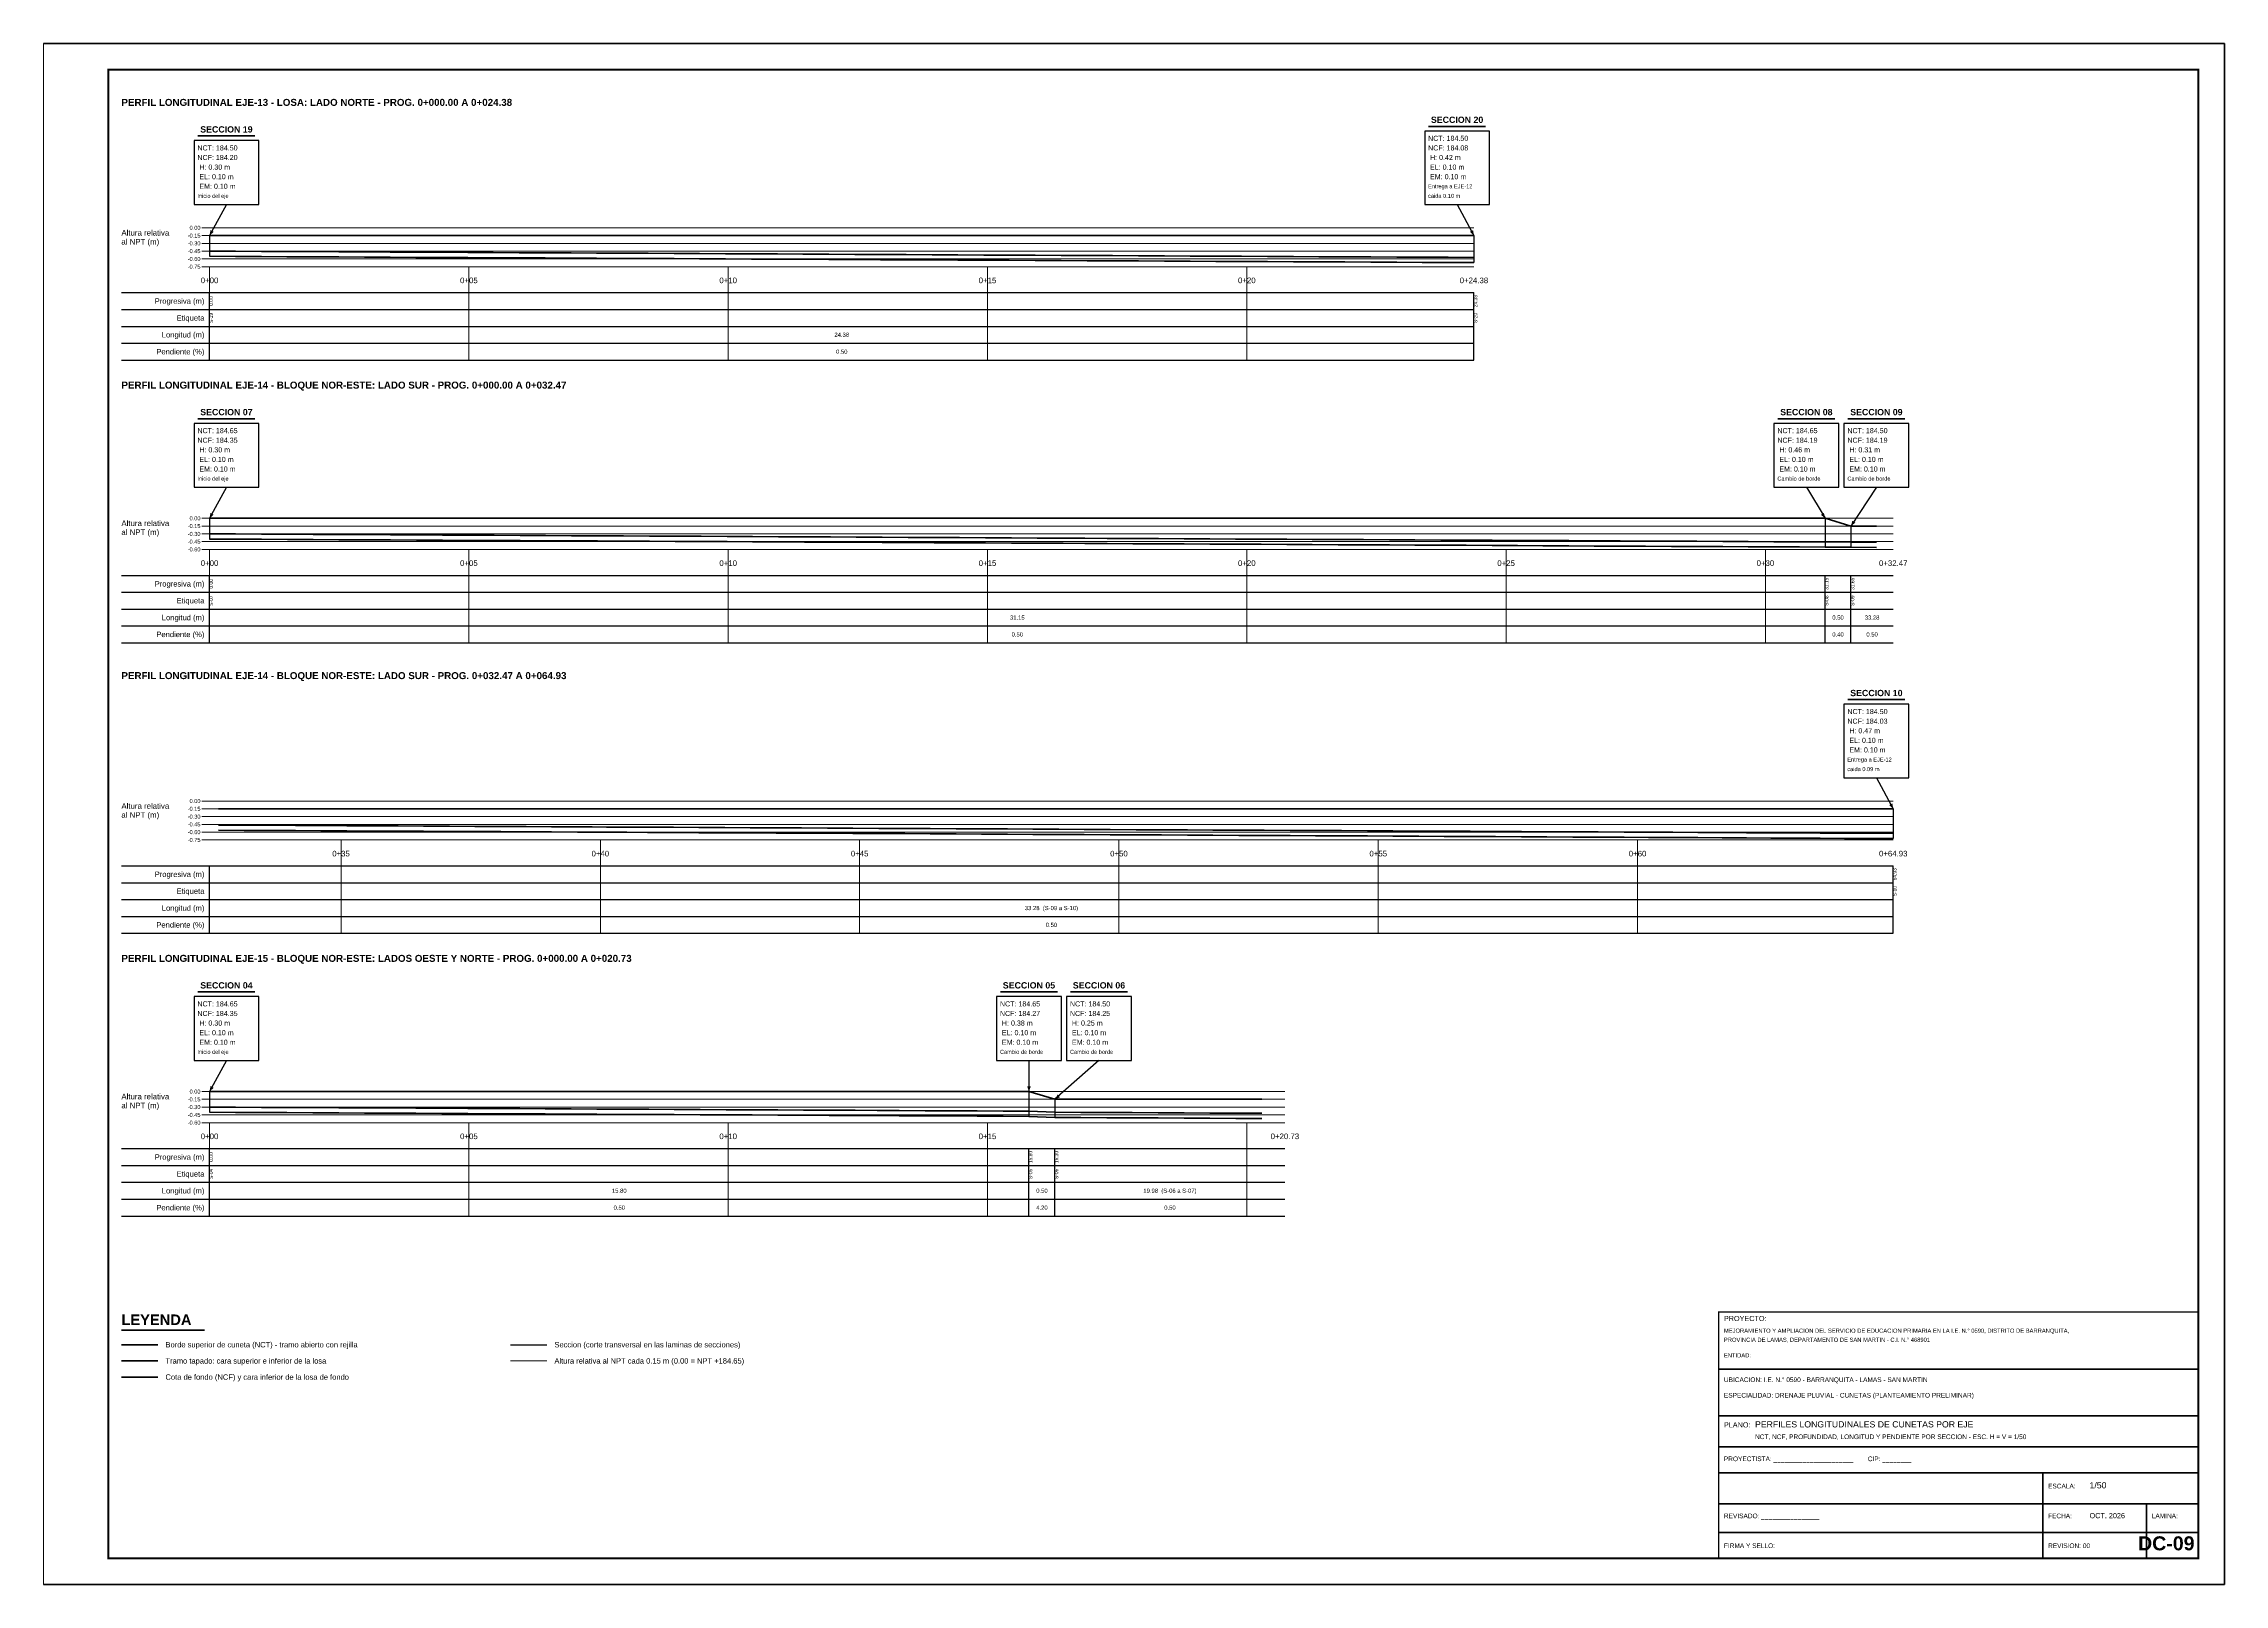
# Paper-space layout 'DC-09' of a CAD drawing. Header units: metres, sheet in millimetres. Extents: x 0 to 841, y 0 to 594.
# The model-space entities are those that its viewports show. They can reach past a viewport. Long polylines and large blocks are cut down to what shows.
import ezdxf
from ezdxf.enums import TextEntityAlignment as Align

# ---------------------------------------------------------------- set-up
doc = ezdxf.new("R2010")
doc.units = ezdxf.units.M
doc.header["$LTSCALE"] = 0.25
for name, color, linetype, lineweight in [('GRILLA', 9, 'CONTINUOUS', 13), ('MARCO', 7, 'CONTINUOUS', 50), ('PERF-FONDO', 6, 'CONTINUOUS', 35), ('PERF-NCT', 5, 'CONTINUOUS', 35), ('PERF-REF', 9, 'CONTINUOUS', 9), ('PERF-SECCION', 1, 'CONTINUOUS', 25), ('PERF-TAPA', 3, 'CONTINUOUS', 35), ('ROTULO', 7, 'CONTINUOUS', 35), ('TITULOS', 160, 'CONTINUOUS', 35)]:
    doc.layers.add(name, color=color, linetype=linetype, lineweight=lineweight)
for name, color, linetype in [('GUITARRA', 8, 'CONTINUOUS'), ('LEYENDA', 7, 'CONTINUOUS'), ('PERF-CAJA', 7, 'CONTINUOUS'), ('ROTULO-TEXTO', 7, 'CONTINUOUS'), ('TEXTOS', 7, 'CONTINUOUS')]:
    doc.layers.add(name, color=color, linetype=linetype)
doc.styles.get("Standard").update_dxf_attribs({"font": 'arial.ttf'})
doc.styles.add('TITULOS', font='arialbd.ttf')

msp = doc.modelspace()

# ---------------------------------------------------------------- linework, layer by layer
at = {"layer": 'GRILLA'}
for p, q in [((355168.205, 9249561.4), (355168.205, 9249559.6)), ((355173.205, 9249561.4), (355173.205, 9249559.6)), ((355178.205, 9249561.4), (355178.205, 9249559.6)), ((355183.205, 9249561.4), (355183.205, 9249559.6)), ((355188.205, 9249561.4), (355188.205, 9249559.6)), ((355168.205, 9249555.95), (355168.205, 9249554.15)), ((355173.205, 9249555.95), (355173.205, 9249554.15)), ((355178.205, 9249555.95), (355178.205, 9249554.15)), ((355183.205, 9249555.95), (355183.205, 9249554.15)), ((355188.205, 9249555.95), (355188.205, 9249554.15)), ((355193.205, 9249555.95), (355193.205, 9249554.15)), ((355198.205, 9249555.95), (355198.205, 9249554.15)), ((355170.74, 9249550.35), (355170.74, 9249548.55)), ((355175.74, 9249550.35), (355175.74, 9249548.55)), ((355180.74, 9249550.35), (355180.74, 9249548.55)), ((355185.74, 9249550.35), (355185.74, 9249548.55)), ((355190.74, 9249550.35), (355190.74, 9249548.55)), ((355195.74, 9249550.35), (355195.74, 9249548.55)), ((355168.205, 9249544.9), (355168.205, 9249543.1)), ((355173.205, 9249544.9), (355173.205, 9249543.1)), ((355178.205, 9249544.9), (355178.205, 9249543.1)), ((355183.205, 9249544.9), (355183.205, 9249543.1)), ((355188.205, 9249544.9), (355188.205, 9249543.1))]:
    msp.add_line(p, q, dxfattribs=at)
at = {"layer": 'GUITARRA'}
for p, q in [((355166.505, 9249560.9), (355192.585, 9249560.9)), ((355168.205, 9249559.6), (355168.205, 9249560.9)), ((355168.205, 9249559.6), (355168.205, 9249560.9)), ((355192.585, 9249559.6), (355192.585, 9249560.9)), ((355166.505, 9249560.575), (355192.585, 9249560.575)), ((355166.505, 9249560.25), (355192.585, 9249560.25)), ((355166.505, 9249559.925), (355192.585, 9249559.925)), ((355166.505, 9249559.6), (355192.585, 9249559.6)), ((355166.505, 9249555.45), (355200.67, 9249555.45)), ((355168.205, 9249554.15), (355168.205, 9249555.45)), ((355168.205, 9249554.15), (355168.205, 9249555.45)), ((355199.355, 9249554.15), (355199.355, 9249555.45)), ((355199.855, 9249554.15), (355199.855, 9249555.45)), ((355166.505, 9249555.125), (355200.67, 9249555.125)), ((355166.505, 9249554.8), (355200.67, 9249554.8)), ((355166.505, 9249554.475), (355200.67, 9249554.475)), ((355166.505, 9249554.15), (355200.67, 9249554.15)), ((355166.505, 9249549.85), (355200.67, 9249549.85)), ((355168.205, 9249548.55), (355168.205, 9249549.85)), ((355200.67, 9249548.55), (355200.67, 9249549.85)), ((355166.505, 9249549.525), (355200.67, 9249549.525)), ((355166.505, 9249549.2), (355200.67, 9249549.2)), ((355166.505, 9249548.875), (355200.67, 9249548.875)), ((355166.505, 9249548.55), (355200.67, 9249548.55)), ((355166.505, 9249544.4), (355188.94, 9249544.4)), ((355168.205, 9249543.1), (355168.205, 9249544.4)), ((355168.205, 9249543.1), (355168.205, 9249544.4)), ((355184.005, 9249543.1), (355184.005, 9249544.4)), ((355184.505, 9249543.1), (355184.505, 9249544.4)), ((355166.505, 9249544.075), (355188.94, 9249544.075)), ((355166.505, 9249543.75), (355188.94, 9249543.75)), ((355166.505, 9249543.425), (355188.94, 9249543.425)), ((355166.505, 9249543.1), (355188.94, 9249543.1))]:
    msp.add_line(p, q, dxfattribs=at)
at = {"layer": 'MARCO'}
msp.add_lwpolyline([(355165.005, 9249536), (355207.055, 9249536), (355207.055, 9249565.7), (355165.005, 9249565.7)], close=True, dxfattribs=at)
at = {"layer": 'MARCO', "const_width": 0.04}
msp.add_lwpolyline([(355166.255, 9249536.5), (355206.555, 9249536.5), (355206.555, 9249565.2), (355166.255, 9249565.2)], close=True, dxfattribs=at)
at = {"layer": 'PERF-CAJA'}
for p, q in [((355168.53, 9249562.6), (355168.205, 9249562)), ((355192.26, 9249562.6), (355192.585, 9249562)), ((355168.53, 9249557.15), (355168.205, 9249556.55)), ((355198.995, 9249557.15), (355199.355, 9249556.55)), ((355200.345, 9249557.15), (355199.855, 9249556.4)), ((355200.345, 9249551.55), (355200.67, 9249550.95)), ((355168.53, 9249546.1), (355168.205, 9249545.5)), ((355184.005, 9249546.1), (355184.005, 9249545.5)), ((355185.355, 9249546.1), (355184.505, 9249545.35))]:
    msp.add_line(p, q, dxfattribs=at)
for points in [[(355191.635, 9249562.6), (355192.885, 9249562.6), (355192.885, 9249564.015), (355191.635, 9249564.015)], [(355167.905, 9249562.6), (355169.155, 9249562.6), (355169.155, 9249563.83), (355167.905, 9249563.83)], [(355167.905, 9249557.15), (355169.155, 9249557.15), (355169.155, 9249558.38), (355167.905, 9249558.38)], [(355198.37, 9249557.15), (355199.62, 9249557.15), (355199.62, 9249558.38), (355198.37, 9249558.38)], [(355199.72, 9249557.15), (355200.97, 9249557.15), (355200.97, 9249558.38), (355199.72, 9249558.38)], [(355199.72, 9249551.55), (355200.97, 9249551.55), (355200.97, 9249552.965), (355199.72, 9249552.965)], [(355167.905, 9249546.1), (355169.155, 9249546.1), (355169.155, 9249547.33), (355167.905, 9249547.33)], [(355183.38, 9249546.1), (355184.63, 9249546.1), (355184.63, 9249547.33), (355183.38, 9249547.33)], [(355184.73, 9249546.1), (355185.98, 9249546.1), (355185.98, 9249547.33), (355184.73, 9249547.33)]]:
    msp.add_lwpolyline(points, close=True, dxfattribs=at)
for points in [[(355168.205, 9249562), (355168.283, 9249562.071), (355168.222, 9249562.105)], [(355192.585, 9249562), (355192.568, 9249562.105), (355192.507, 9249562.071)], [(355168.205, 9249556.55), (355168.283, 9249556.621), (355168.222, 9249556.655)], [(355199.355, 9249556.55), (355199.334, 9249556.654), (355199.274, 9249556.618)], [(355199.855, 9249556.4), (355199.939, 9249556.465), (355199.88, 9249556.503)], [(355200.67, 9249550.95), (355200.653, 9249551.055), (355200.592, 9249551.021)], [(355168.205, 9249545.5), (355168.283, 9249545.571), (355168.222, 9249545.605)], [(355184.005, 9249545.5), (355184.04, 9249545.6), (355183.97, 9249545.6)], [(355184.505, 9249545.35), (355184.603, 9249545.39), (355184.557, 9249545.442)]]:
    msp.add_solid(points, dxfattribs=at)
at = {"layer": 'PERF-FONDO'}
msp.add_line((355166.505, 9249539.996), (355167.205, 9249539.996), dxfattribs=at)
for points in [[(355168.205, 9249561.7), (355168.705, 9249561.698), (355169.205, 9249561.695), (355169.695, 9249561.693), (355170.195, 9249561.69), (355170.695, 9249561.688), (355171.195, 9249561.685), (355171.685, 9249561.683), (355172.185, 9249561.68), (355172.685, 9249561.678), (355173.185, 9249561.675), (355173.675, 9249561.673), (355174.175, 9249561.67), (355174.675, 9249561.668), (355175.175, 9249561.665), (355175.665, 9249561.663), (355176.165, 9249561.66), (355176.665, 9249561.658), (355177.165, 9249561.655), (355177.655, 9249561.653), (355178.155, 9249561.65), (355178.655, 9249561.648), (355179.155, 9249561.645), (355179.645, 9249561.643), (355180.145, 9249561.64), (355180.645, 9249561.638), (355181.145, 9249561.635), (355181.635, 9249561.633), (355182.135, 9249561.63), (355182.635, 9249561.628), (355183.135, 9249561.625), (355183.625, 9249561.623), (355184.125, 9249561.62), (355184.625, 9249561.618), (355185.125, 9249561.615), (355185.615, 9249561.613), (355186.115, 9249561.61), (355186.615, 9249561.608), (355187.115, 9249561.605), (355187.605, 9249561.603), (355188.105, 9249561.6), (355188.605, 9249561.598), (355189.105, 9249561.596), (355189.595, 9249561.593), (355190.095, 9249561.591), (355190.595, 9249561.588), (355191.095, 9249561.586), (355191.585, 9249561.583), (355192.085, 9249561.581), (355192.585, 9249561.578)], [(355168.205, 9249561.6), (355168.705, 9249561.598), (355169.205, 9249561.595), (355169.695, 9249561.593), (355170.195, 9249561.59), (355170.695, 9249561.588), (355171.195, 9249561.585), (355171.685, 9249561.583), (355172.185, 9249561.58), (355172.685, 9249561.578), (355173.185, 9249561.575), (355173.675, 9249561.573), (355174.175, 9249561.57), (355174.675, 9249561.568), (355175.175, 9249561.565), (355175.665, 9249561.563), (355176.165, 9249561.56), (355176.665, 9249561.558), (355177.165, 9249561.555), (355177.655, 9249561.553), (355178.155, 9249561.55), (355178.655, 9249561.548), (355179.155, 9249561.545), (355179.645, 9249561.543), (355180.145, 9249561.54), (355180.645, 9249561.538), (355181.145, 9249561.535), (355181.635, 9249561.533), (355182.135, 9249561.53), (355182.635, 9249561.528), (355183.135, 9249561.525), (355183.625, 9249561.523), (355184.125, 9249561.52), (355184.625, 9249561.518), (355185.125, 9249561.515), (355185.615, 9249561.513), (355186.115, 9249561.51), (355186.615, 9249561.508), (355187.115, 9249561.505), (355187.605, 9249561.503), (355188.105, 9249561.5), (355188.605, 9249561.498), (355189.105, 9249561.496), (355189.595, 9249561.493), (355190.095, 9249561.491), (355190.595, 9249561.488), (355191.095, 9249561.486), (355191.585, 9249561.483), (355192.085, 9249561.481), (355192.585, 9249561.478)], [(355168.205, 9249556.25), (355168.705, 9249556.248), (355169.205, 9249556.245), (355169.705, 9249556.243), (355170.205, 9249556.24), (355170.695, 9249556.238), (355171.195, 9249556.235), (355171.695, 9249556.233), (355172.195, 9249556.23), (355172.695, 9249556.228), (355173.195, 9249556.225), (355173.695, 9249556.223), (355174.195, 9249556.22), (355174.685, 9249556.218), (355175.185, 9249556.215), (355175.685, 9249556.213), (355176.185, 9249556.21), (355176.685, 9249556.208), (355177.185, 9249556.205), (355177.685, 9249556.203), (355178.185, 9249556.2), (355178.675, 9249556.198), (355179.175, 9249556.195), (355179.675, 9249556.193), (355180.175, 9249556.19), (355180.675, 9249556.188), (355181.175, 9249556.185), (355181.675, 9249556.183), (355182.175, 9249556.18), (355182.665, 9249556.178), (355183.165, 9249556.175), (355183.665, 9249556.173), (355184.165, 9249556.17), (355184.665, 9249556.168), (355185.085, 9249556.166), (355185.515, 9249556.163), (355186.005, 9249556.161), (355186.505, 9249556.159), (355186.995, 9249556.156), (355187.495, 9249556.154), (355187.985, 9249556.151), (355188.485, 9249556.149), (355188.975, 9249556.146), (355189.465, 9249556.144), (355189.965, 9249556.141), (355190.455, 9249556.139), (355190.955, 9249556.136), (355191.445, 9249556.134), (355191.945, 9249556.131), (355192.435, 9249556.129), (355192.935, 9249556.126), (355193.425, 9249556.124), (355193.915, 9249556.121), (355194.415, 9249556.119), (355194.905, 9249556.116), (355195.405, 9249556.114), (355195.895, 9249556.112), (355196.395, 9249556.109), (355196.885, 9249556.107), (355197.385, 9249556.104), (355197.875, 9249556.102), (355198.365, 9249556.099), (355198.865, 9249556.097), (355199.355, 9249556.094), (355199.855, 9249556.092), (355200.345, 9249556.089)], [(355168.205, 9249556.15), (355168.705, 9249556.148), (355169.205, 9249556.145), (355169.705, 9249556.143), (355170.205, 9249556.14), (355170.695, 9249556.138), (355171.195, 9249556.135), (355171.695, 9249556.133), (355172.195, 9249556.13), (355172.695, 9249556.128), (355173.195, 9249556.125), (355173.695, 9249556.123), (355174.195, 9249556.12), (355174.685, 9249556.118), (355175.185, 9249556.115), (355175.685, 9249556.113), (355176.185, 9249556.11), (355176.685, 9249556.108), (355177.185, 9249556.105), (355177.685, 9249556.103), (355178.185, 9249556.1), (355178.675, 9249556.098), (355179.175, 9249556.095), (355179.675, 9249556.093), (355180.175, 9249556.09), (355180.675, 9249556.088), (355181.175, 9249556.085), (355181.675, 9249556.083), (355182.175, 9249556.08), (355182.665, 9249556.078), (355183.165, 9249556.075), (355183.665, 9249556.073), (355184.165, 9249556.07), (355184.665, 9249556.068), (355185.085, 9249556.066), (355185.515, 9249556.063), (355186.005, 9249556.061), (355186.505, 9249556.059), (355186.995, 9249556.056), (355187.495, 9249556.054), (355187.985, 9249556.051), (355188.485, 9249556.049), (355188.975, 9249556.046), (355189.465, 9249556.044), (355189.965, 9249556.041), (355190.455, 9249556.039), (355190.955, 9249556.036), (355191.445, 9249556.034), (355191.945, 9249556.031), (355192.435, 9249556.029), (355192.935, 9249556.026), (355193.425, 9249556.024), (355193.915, 9249556.021), (355194.415, 9249556.019), (355194.905, 9249556.016), (355195.405, 9249556.014), (355195.895, 9249556.012), (355196.395, 9249556.009), (355196.885, 9249556.007), (355197.385, 9249556.004), (355197.875, 9249556.002), (355198.365, 9249555.999), (355198.865, 9249555.997), (355199.355, 9249555.994), (355199.855, 9249555.992), (355200.345, 9249555.989)], [(355168.38, 9249550.637), (355168.87, 9249550.634), (355169.37, 9249550.632), (355169.86, 9249550.629), (355170.35, 9249550.627), (355170.85, 9249550.624), (355171.34, 9249550.622), (355171.84, 9249550.62), (355172.33, 9249550.617), (355172.83, 9249550.615), (355173.32, 9249550.612), (355173.82, 9249550.61), (355174.31, 9249550.607), (355174.8, 9249550.605), (355175.3, 9249550.602), (355175.58, 9249550.601), (355175.86, 9249550.599), (355176.25, 9249550.597), (355176.65, 9249550.595), (355177.15, 9249550.593), (355177.64, 9249550.59), (355178.14, 9249550.588), (355178.63, 9249550.586), (355179.13, 9249550.583), (355179.62, 9249550.581), (355180.12, 9249550.578), (355180.61, 9249550.576), (355181.11, 9249550.573), (355181.61, 9249550.571), (355182.1, 9249550.568), (355182.6, 9249550.566), (355183.09, 9249550.563), (355183.59, 9249550.561), (355184.08, 9249550.558), (355184.58, 9249550.556), (355185.07, 9249550.553), (355185.57, 9249550.551), (355186.07, 9249550.548), (355186.56, 9249550.546), (355187.06, 9249550.543), (355187.55, 9249550.541), (355188.05, 9249550.538), (355188.54, 9249550.536), (355189.04, 9249550.534), (355189.53, 9249550.531), (355190.03, 9249550.529), (355190.53, 9249550.526), (355191.02, 9249550.524), (355191.52, 9249550.521), (355192.01, 9249550.519), (355192.51, 9249550.516), (355193, 9249550.514), (355193.5, 9249550.511), (355193.99, 9249550.509), (355194.49, 9249550.506), (355194.98, 9249550.504), (355195.48, 9249550.501), (355195.95, 9249550.499), (355196.42, 9249550.497), (355196.9, 9249550.494), (355197.37, 9249550.492), (355197.84, 9249550.49), (355198.31, 9249550.487), (355198.78, 9249550.485), (355199.26, 9249550.482), (355199.73, 9249550.48), (355200.2, 9249550.478), (355200.67, 9249550.475)], [(355168.38, 9249550.537), (355168.87, 9249550.534), (355169.37, 9249550.532), (355169.86, 9249550.529), (355170.35, 9249550.527), (355170.85, 9249550.524), (355171.34, 9249550.522), (355171.84, 9249550.52), (355172.33, 9249550.517), (355172.83, 9249550.515), (355173.32, 9249550.512), (355173.82, 9249550.51), (355174.31, 9249550.507), (355174.8, 9249550.505), (355175.3, 9249550.502), (355175.58, 9249550.501), (355175.86, 9249550.499), (355176.25, 9249550.497), (355176.65, 9249550.495), (355177.15, 9249550.493), (355177.64, 9249550.49), (355178.14, 9249550.488), (355178.63, 9249550.486), (355179.13, 9249550.483), (355179.62, 9249550.481), (355180.12, 9249550.478), (355180.61, 9249550.476), (355181.11, 9249550.473), (355181.61, 9249550.471), (355182.1, 9249550.468), (355182.6, 9249550.466), (355183.09, 9249550.463), (355183.59, 9249550.461), (355184.08, 9249550.458), (355184.58, 9249550.456), (355185.07, 9249550.453), (355185.57, 9249550.451), (355186.07, 9249550.448), (355186.56, 9249550.446), (355187.06, 9249550.443), (355187.55, 9249550.441), (355188.05, 9249550.438), (355188.54, 9249550.436), (355189.04, 9249550.434), (355189.53, 9249550.431), (355190.03, 9249550.429), (355190.53, 9249550.426), (355191.02, 9249550.424), (355191.52, 9249550.421), (355192.01, 9249550.419), (355192.51, 9249550.416), (355193, 9249550.414), (355193.5, 9249550.411), (355193.99, 9249550.409), (355194.49, 9249550.406), (355194.98, 9249550.404), (355195.48, 9249550.401), (355195.95, 9249550.399), (355196.42, 9249550.397), (355196.9, 9249550.394), (355197.37, 9249550.392), (355197.84, 9249550.39), (355198.31, 9249550.387), (355198.78, 9249550.385), (355199.26, 9249550.382), (355199.73, 9249550.38), (355200.2, 9249550.378), (355200.67, 9249550.375)], [(355168.205, 9249545.2), (355168.705, 9249545.198), (355169.205, 9249545.195), (355169.695, 9249545.193), (355170.195, 9249545.19), (355170.695, 9249545.188), (355171.195, 9249545.185), (355171.695, 9249545.183), (355172.185, 9249545.18), (355172.685, 9249545.178), (355173.185, 9249545.175), (355173.685, 9249545.173), (355174.185, 9249545.17), (355174.675, 9249545.168), (355175.175, 9249545.165), (355175.675, 9249545.163), (355176.175, 9249545.16), (355176.675, 9249545.158), (355177.165, 9249545.155), (355177.665, 9249545.153), (355178.165, 9249545.15), (355178.665, 9249545.148), (355179.165, 9249545.145), (355179.655, 9249545.143), (355180.155, 9249545.14), (355180.655, 9249545.138), (355181.075, 9249545.136), (355181.505, 9249545.134), (355182.005, 9249545.131), (355182.505, 9249545.129), (355183.005, 9249545.126), (355183.505, 9249545.124), (355184.005, 9249545.121), (355184.505, 9249545.1), (355185.005, 9249545.098), (355185.505, 9249545.095), (355185.995, 9249545.093), (355186.495, 9249545.09), (355186.995, 9249545.088), (355187.495, 9249545.085), (355187.995, 9249545.083), (355188.495, 9249545.08)], [(355168.205, 9249545.1), (355168.705, 9249545.098), (355169.205, 9249545.095), (355169.695, 9249545.093), (355170.195, 9249545.09), (355170.695, 9249545.088), (355171.195, 9249545.085), (355171.695, 9249545.083), (355172.185, 9249545.08), (355172.685, 9249545.078), (355173.185, 9249545.075), (355173.685, 9249545.073), (355174.185, 9249545.07), (355174.675, 9249545.068), (355175.175, 9249545.065), (355175.675, 9249545.063), (355176.175, 9249545.06), (355176.675, 9249545.058), (355177.165, 9249545.055), (355177.665, 9249545.053), (355178.165, 9249545.05), (355178.665, 9249545.048), (355179.165, 9249545.045), (355179.655, 9249545.043), (355180.155, 9249545.04), (355180.655, 9249545.038), (355181.075, 9249545.036), (355181.505, 9249545.034), (355182.005, 9249545.031), (355182.505, 9249545.029), (355183.005, 9249545.026), (355183.505, 9249545.024), (355184.005, 9249545.021), (355184.505, 9249545), (355185.005, 9249544.998), (355185.505, 9249544.995), (355185.995, 9249544.993), (355186.495, 9249544.99), (355186.995, 9249544.988), (355187.495, 9249544.985), (355187.995, 9249544.983), (355188.495, 9249544.98)]]:
    msp.add_lwpolyline(points, dxfattribs=at)
at = {"layer": 'PERF-NCT'}
msp.add_line((355166.505, 9249540.62), (355167.205, 9249540.62), dxfattribs=at)
for points in [[(355168.205, 9249562), (355168.705, 9249562), (355169.205, 9249562), (355169.695, 9249562), (355170.195, 9249562), (355170.695, 9249562), (355171.195, 9249562), (355171.685, 9249562), (355172.185, 9249562), (355172.685, 9249562), (355173.185, 9249562), (355173.675, 9249562), (355174.175, 9249562), (355174.675, 9249562), (355175.175, 9249562), (355175.665, 9249562), (355176.165, 9249562), (355176.665, 9249562), (355177.165, 9249562), (355177.655, 9249562), (355178.155, 9249562), (355178.655, 9249562), (355179.155, 9249562), (355179.645, 9249562), (355180.145, 9249562), (355180.645, 9249562), (355181.145, 9249562), (355181.635, 9249562), (355182.135, 9249562), (355182.635, 9249562), (355183.135, 9249562), (355183.625, 9249562), (355184.125, 9249562), (355184.625, 9249562), (355185.125, 9249562), (355185.615, 9249562), (355186.115, 9249562), (355186.615, 9249562), (355187.115, 9249562), (355187.605, 9249562), (355188.105, 9249562), (355188.605, 9249562), (355189.105, 9249562), (355189.595, 9249562), (355190.095, 9249562), (355190.595, 9249562), (355191.095, 9249562), (355191.585, 9249562), (355192.085, 9249562), (355192.585, 9249562)], [(355168.205, 9249556.55), (355168.705, 9249556.55), (355169.205, 9249556.55), (355169.705, 9249556.55), (355170.205, 9249556.55), (355170.695, 9249556.55), (355171.195, 9249556.55), (355171.695, 9249556.55), (355172.195, 9249556.55), (355172.695, 9249556.55), (355173.195, 9249556.55), (355173.695, 9249556.55), (355174.195, 9249556.55), (355174.685, 9249556.55), (355175.185, 9249556.55), (355175.685, 9249556.55), (355176.185, 9249556.55), (355176.685, 9249556.55), (355177.185, 9249556.55), (355177.685, 9249556.55), (355178.185, 9249556.55), (355178.675, 9249556.55), (355179.175, 9249556.55), (355179.675, 9249556.55), (355180.175, 9249556.55), (355180.675, 9249556.55), (355181.175, 9249556.55), (355181.675, 9249556.55), (355182.175, 9249556.55), (355182.665, 9249556.55), (355183.165, 9249556.55), (355183.665, 9249556.55), (355184.165, 9249556.55), (355184.665, 9249556.55), (355185.085, 9249556.55), (355185.515, 9249556.55), (355186.005, 9249556.55), (355186.505, 9249556.55), (355186.995, 9249556.55), (355187.495, 9249556.55), (355187.985, 9249556.55), (355188.485, 9249556.55), (355188.975, 9249556.55), (355189.465, 9249556.55), (355189.965, 9249556.55), (355190.455, 9249556.55), (355190.955, 9249556.55), (355191.445, 9249556.55), (355191.945, 9249556.55), (355192.435, 9249556.55), (355192.935, 9249556.55), (355193.425, 9249556.55), (355193.915, 9249556.55), (355194.415, 9249556.55), (355194.905, 9249556.55), (355195.405, 9249556.55), (355195.895, 9249556.55), (355196.395, 9249556.55), (355196.885, 9249556.55), (355197.385, 9249556.55), (355197.875, 9249556.55), (355198.365, 9249556.55), (355198.865, 9249556.55), (355199.355, 9249556.55), (355199.855, 9249556.4), (355200.345, 9249556.4)], [(355168.38, 9249550.95), (355168.87, 9249550.95), (355169.37, 9249550.95), (355169.86, 9249550.95), (355170.35, 9249550.95), (355170.85, 9249550.95), (355171.34, 9249550.95), (355171.84, 9249550.95), (355172.33, 9249550.95), (355172.83, 9249550.95), (355173.32, 9249550.95), (355173.82, 9249550.95), (355174.31, 9249550.95), (355174.8, 9249550.95), (355175.3, 9249550.95), (355175.58, 9249550.95), (355175.86, 9249550.95), (355176.25, 9249550.95), (355176.65, 9249550.95), (355177.15, 9249550.95), (355177.64, 9249550.95), (355178.14, 9249550.95), (355178.63, 9249550.95), (355179.13, 9249550.95), (355179.62, 9249550.95), (355180.12, 9249550.95), (355180.61, 9249550.95), (355181.11, 9249550.95), (355181.61, 9249550.95), (355182.1, 9249550.95), (355182.6, 9249550.95), (355183.09, 9249550.95), (355183.59, 9249550.95), (355184.08, 9249550.95), (355184.58, 9249550.95), (355185.07, 9249550.95), (355185.57, 9249550.95), (355186.07, 9249550.95), (355186.56, 9249550.95), (355187.06, 9249550.95), (355187.55, 9249550.95), (355188.05, 9249550.95), (355188.54, 9249550.95), (355189.04, 9249550.95), (355189.53, 9249550.95), (355190.03, 9249550.95), (355190.53, 9249550.95), (355191.02, 9249550.95), (355191.52, 9249550.95), (355192.01, 9249550.95), (355192.51, 9249550.95), (355193, 9249550.95), (355193.5, 9249550.95), (355193.99, 9249550.95), (355194.49, 9249550.95), (355194.98, 9249550.95), (355195.48, 9249550.95), (355195.95, 9249550.95), (355196.42, 9249550.95), (355196.9, 9249550.95), (355197.37, 9249550.95), (355197.84, 9249550.95), (355198.31, 9249550.95), (355198.78, 9249550.95), (355199.26, 9249550.95), (355199.73, 9249550.95), (355200.2, 9249550.95), (355200.67, 9249550.95)], [(355168.205, 9249545.5), (355168.705, 9249545.5), (355169.205, 9249545.5), (355169.695, 9249545.5), (355170.195, 9249545.5), (355170.695, 9249545.5), (355171.195, 9249545.5), (355171.695, 9249545.5), (355172.185, 9249545.5), (355172.685, 9249545.5), (355173.185, 9249545.5), (355173.685, 9249545.5), (355174.185, 9249545.5), (355174.675, 9249545.5), (355175.175, 9249545.5), (355175.675, 9249545.5), (355176.175, 9249545.5), (355176.675, 9249545.5), (355177.165, 9249545.5), (355177.665, 9249545.5), (355178.165, 9249545.5), (355178.665, 9249545.5), (355179.165, 9249545.5), (355179.655, 9249545.5), (355180.155, 9249545.5), (355180.655, 9249545.5), (355181.075, 9249545.5), (355181.505, 9249545.5), (355182.005, 9249545.5), (355182.505, 9249545.5), (355183.005, 9249545.5), (355183.505, 9249545.5), (355184.005, 9249545.5), (355184.505, 9249545.35), (355185.005, 9249545.35), (355185.505, 9249545.35), (355185.995, 9249545.35), (355186.495, 9249545.35), (355186.995, 9249545.35), (355187.495, 9249545.35), (355187.995, 9249545.35), (355188.495, 9249545.35)]]:
    msp.add_lwpolyline(points, dxfattribs=at)
at = {"layer": 'PERF-REF'}
for p, q in [((355168.055, 9249562.15), (355192.585, 9249562.15)), ((355168.055, 9249562), (355192.585, 9249562)), ((355168.055, 9249561.85), (355192.585, 9249561.85)), ((355168.055, 9249561.7), (355192.585, 9249561.7)), ((355168.055, 9249561.55), (355192.585, 9249561.55)), ((355168.055, 9249561.4), (355192.585, 9249561.4)), ((355168.055, 9249556.55), (355200.67, 9249556.55)), ((355168.055, 9249556.4), (355200.67, 9249556.4)), ((355168.055, 9249556.25), (355200.67, 9249556.25)), ((355168.055, 9249556.1), (355200.67, 9249556.1)), ((355168.055, 9249555.95), (355200.67, 9249555.95)), ((355168.055, 9249551.1), (355200.67, 9249551.1)), ((355168.055, 9249550.95), (355200.67, 9249550.95)), ((355168.055, 9249550.8), (355200.67, 9249550.8)), ((355168.055, 9249550.65), (355200.67, 9249550.65)), ((355168.055, 9249550.5), (355200.67, 9249550.5)), ((355168.055, 9249550.35), (355200.67, 9249550.35)), ((355168.055, 9249545.5), (355188.94, 9249545.5)), ((355168.055, 9249545.35), (355188.94, 9249545.35)), ((355168.055, 9249545.2), (355188.94, 9249545.2)), ((355168.055, 9249545.05), (355188.94, 9249545.05)), ((355168.055, 9249544.9), (355188.94, 9249544.9)), ((355174.005, 9249540.308), (355174.705, 9249540.308))]:
    msp.add_line(p, q, dxfattribs=at)
at = {"layer": 'PERF-SECCION'}
for p, q in [((355168.205, 9249562), (355168.205, 9249561.6)), ((355192.585, 9249562), (355192.585, 9249561.478)), ((355168.205, 9249556.55), (355168.205, 9249556.15)), ((355199.355, 9249556.55), (355199.355, 9249555.994)), ((355199.855, 9249556.4), (355199.855, 9249555.992)), ((355200.67, 9249550.95), (355200.67, 9249550.375)), ((355168.205, 9249545.5), (355168.205, 9249545.1)), ((355184.005, 9249545.5), (355184.005, 9249545.021)), ((355184.505, 9249545.35), (355184.505, 9249545)), ((355174.005, 9249540.62), (355174.705, 9249540.62))]:
    msp.add_line(p, q, dxfattribs=at)
at = {"layer": 'PERF-TAPA'}
msp.add_line((355166.505, 9249540.308), (355167.205, 9249540.308), dxfattribs=at)
at = {"layer": 'ROTULO'}
for p, q in [((355197.305, 9249540.15), (355206.555, 9249540.15)), ((355197.305, 9249539.25), (355206.555, 9249539.25)), ((355197.305, 9249538.65), (355206.555, 9249538.65)), ((355197.305, 9249538.15), (355206.555, 9249538.15)), ((355203.555, 9249538.15), (355203.555, 9249536.5)), ((355197.305, 9249537.55), (355206.555, 9249537.55)), ((355205.555, 9249537.55), (355205.555, 9249536.5)), ((355197.305, 9249537), (355206.555, 9249537))]:
    msp.add_line(p, q, dxfattribs=at)
at = {"layer": 'ROTULO', "const_width": 0.025}
msp.add_lwpolyline([(355197.305, 9249536.5), (355206.555, 9249536.5), (355206.555, 9249541.25), (355197.305, 9249541.25)], close=True, dxfattribs=at)
at = {"layer": 'TITULOS'}
for p, q in [((355191.71, 9249564.105), (355192.81, 9249564.105)), ((355167.98, 9249563.92), (355169.08, 9249563.92)), ((355167.98, 9249558.47), (355169.08, 9249558.47)), ((355198.445, 9249558.47), (355199.545, 9249558.47)), ((355199.795, 9249558.47), (355200.895, 9249558.47)), ((355199.795, 9249553.055), (355200.895, 9249553.055)), ((355167.98, 9249547.42), (355169.08, 9249547.42)), ((355183.455, 9249547.42), (355184.555, 9249547.42)), ((355184.805, 9249547.42), (355185.905, 9249547.42)), ((355166.505, 9249540.9), (355168.105, 9249540.9))]:
    msp.add_line(p, q, dxfattribs=at)

# ---------------------------------------------------------------- texts
at = {"layer": 'LEYENDA'}
for s, p in [('Borde superior de cuneta (NCT) - tramo abierto con rejilla', (355167.355, 9249540.62)), ('Seccion (corte transversal en las laminas de secciones)', (355174.855, 9249540.62)), ('Tramo tapado: cara superior e inferior de la losa', (355167.355, 9249540.308)), ('Cota de fondo (NCF) y cara inferior de la losa de fondo', (355167.355, 9249539.996)), ('Altura relativa al NPT cada 0.15 m (0.00 = NPT +184.65)', (355174.855, 9249540.308))]:
    msp.add_text(s, height=0.104, dxfattribs=at).set_placement(p, align=Align.MIDDLE_LEFT)
at = {"layer": 'ROTULO-TEXTO'}
for s, height, p in [('MEJORAMIENTO Y AMPLIACION DEL SERVICIO DE EDUCACION PRIMARIA EN LA I.E. N.° 0590, DISTRITO DE BARRANQUITA,', 0.08, (355197.405, 9249540.85)), ('PROYECTO:', 0.1, (355197.405, 9249541.075)), ('PROVINCIA DE LAMAS, DEPARTAMENTO DE SAN MARTIN - C.I. N.° 468901', 0.08, (355197.405, 9249540.675)), ('ENTIDAD:', 0.08, (355197.405, 9249540.375)), ('UBICACION: I.E. N.° 0590 - BARRANQUITA - LAMAS - SAN MARTIN', 0.09, (355197.405, 9249539.9)), ('ESPECIALIDAD: DRENAJE PLUVIAL - CUNETAS (PLANTEAMIENTO PRELIMINAR)', 0.09, (355197.405, 9249539.6)), ('PLANO:', 0.1, (355197.405, 9249539.025)), ('NCT, NCF, PROFUNDIDAD, LONGITUD Y PENDIENTE POR SECCION - ESC. H = V = 1/50', 0.09, (355198.005, 9249538.8)), ('PERFILES LONGITUDINALES DE CUNETAS POR EJE', 0.12, (355198.005, 9249539.025)), ('PROYECTISTA: ______________________        CIP: ________', 0.09, (355197.405, 9249538.375)), ('ESCALA:', 0.09, (355203.655, 9249537.85)), ('1/50', 0.12, (355204.455, 9249537.85)), ('REVISADO: ________________', 0.09, (355197.405, 9249537.275)), ('FECHA:', 0.09, (355203.655, 9249537.275)), ('OCT. 2026', 0.1, (355204.455, 9249537.275)), ('LAMINA:', 0.09, (355205.655, 9249537.275)), ('FIRMA Y SELLO:', 0.09, (355197.405, 9249536.7)), ('REVISION: 00', 0.09, (355203.655, 9249536.7))]:
    msp.add_text(s, height=height, dxfattribs=at).set_placement(p)
at = {"layer": 'TEXTOS'}
for s, height, p in [('NCT: 184.50', 0.09788, (355167.97, 9249563.69)), ('NCT: 184.50', 0.09788, (355191.7, 9249563.875)), ('NCF: 184.08', 0.09788, (355191.7, 9249563.69)), ('NCF: 184.20', 0.09788, (355167.97, 9249563.505)), (' H: 0.30 m', 0.0979, (355167.97, 9249563.32)), (' EL: 0.10 m', 0.09788, (355167.97, 9249563.135)), (' H: 0.42 m', 0.0979, (355191.7, 9249563.505)), (' EL: 0.10 m', 0.09788, (355191.7, 9249563.32)), (' EM: 0.10 m', 0.09788, (355191.7, 9249563.135)), ('Inicio del eje', 0.07762, (355167.97, 9249562.765)), (' EM: 0.10 m', 0.09788, (355167.97, 9249562.95)), ('caida 0.10 m', 0.07762, (355191.7, 9249562.765)), ('Entrega a EJE-12', 0.07762, (355191.7, 9249562.95)), ('NCT: 184.65', 0.09788, (355167.97, 9249558.24)), ('NCT: 184.65', 0.09788, (355198.435, 9249558.24)), ('NCT: 184.50', 0.09788, (355199.785, 9249558.24)), ('NCF: 184.35', 0.09788, (355167.97, 9249558.055)), (' H: 0.30 m', 0.0979, (355167.97, 9249557.87)), (' EL: 0.10 m', 0.09788, (355167.97, 9249557.685)), ('NCF: 184.19', 0.09788, (355198.435, 9249558.055)), (' H: 0.46 m', 0.0979, (355198.435, 9249557.87)), (' EL: 0.10 m', 0.09788, (355198.435, 9249557.685)), ('NCF: 184.19', 0.09788, (355199.785, 9249558.055)), (' H: 0.31 m', 0.0979, (355199.785, 9249557.87)), (' EL: 0.10 m', 0.09788, (355199.785, 9249557.685)), ('Inicio del eje', 0.07762, (355167.97, 9249557.315)), (' EM: 0.10 m', 0.09788, (355167.97, 9249557.5)), ('Cambio de borde', 0.07762, (355198.435, 9249557.315)), (' EM: 0.10 m', 0.09788, (355198.435, 9249557.5)), ('Cambio de borde', 0.07762, (355199.785, 9249557.315)), (' EM: 0.10 m', 0.09788, (355199.785, 9249557.5)), ('NCT: 184.50', 0.09788, (355199.785, 9249552.825)), ('NCF: 184.03', 0.09788, (355199.785, 9249552.64)), (' H: 0.47 m', 0.0979, (355199.785, 9249552.455)), (' EL: 0.10 m', 0.09788, (355199.785, 9249552.27)), ('Entrega a EJE-12', 0.07762, (355199.785, 9249551.9)), (' EM: 0.10 m', 0.09788, (355199.785, 9249552.085)), ('caida 0.09 m', 0.07762, (355199.785, 9249551.715)), ('NCT: 184.65', 0.09788, (355167.97, 9249547.19)), ('NCT: 184.65', 0.09788, (355183.445, 9249547.19)), ('NCT: 184.50', 0.09788, (355184.795, 9249547.19)), ('NCF: 184.35', 0.09788, (355167.97, 9249547.005)), (' H: 0.30 m', 0.0979, (355167.97, 9249546.82)), ('NCF: 184.27', 0.09788, (355183.445, 9249547.005)), (' H: 0.38 m', 0.0979, (355183.445, 9249546.82)), ('NCF: 184.25', 0.09788, (355184.795, 9249547.005)), (' H: 0.25 m', 0.0979, (355184.795, 9249546.82)), (' EL: 0.10 m', 0.09788, (355167.97, 9249546.635)), (' EM: 0.10 m', 0.09788, (355167.97, 9249546.45)), (' EL: 0.10 m', 0.09788, (355183.445, 9249546.635)), (' EM: 0.10 m', 0.09788, (355183.445, 9249546.45)), (' EL: 0.10 m', 0.09788, (355184.795, 9249546.635)), (' EM: 0.10 m', 0.09788, (355184.795, 9249546.45)), ('Inicio del eje', 0.07762, (355167.97, 9249546.265)), ('Cambio de borde', 0.07762, (355183.445, 9249546.265)), ('Cambio de borde', 0.07762, (355184.795, 9249546.265))]:
    msp.add_text(s, height=height, dxfattribs=at).set_placement(p, align=Align.MIDDLE_LEFT)
for s, p in [('Altura relativa', (355166.505, 9249562)), ('al NPT (m)', (355166.505, 9249561.827)), ('Altura relativa', (355166.505, 9249556.4)), ('al NPT (m)', (355166.505, 9249556.227)), ('Altura relativa', (355166.505, 9249550.95)), ('al NPT (m)', (355166.505, 9249550.777)), ('Altura relativa', (355166.505, 9249545.35)), ('al NPT (m)', (355166.505, 9249545.177))]:
    msp.add_text(s, height=0.108, dxfattribs=at).set_placement(p)
for s, height, p in [('-0.15', 0.0776, (355168.03, 9249562)), ('0.00', 0.0776, (355168.03, 9249562.15)), ('-0.30', 0.0776, (355168.03, 9249561.85)), ('-0.45', 0.0776, (355168.03, 9249561.7)), ('-0.60', 0.0776, (355168.03, 9249561.55)), ('-0.75', 0.0776, (355168.03, 9249561.4)), ('Progresiva (m)', 0.10463, (355168.105, 9249560.738)), ('Etiqueta', 0.1046, (355168.105, 9249560.412)), ('Pendiente (%)', 0.10463, (355168.105, 9249559.762)), ('Longitud (m)', 0.10463, (355168.105, 9249560.088)), ('-0.15', 0.0776, (355168.03, 9249556.4)), ('0.00', 0.0776, (355168.03, 9249556.55)), ('-0.30', 0.0776, (355168.03, 9249556.25)), ('-0.45', 0.0776, (355168.03, 9249556.1)), ('-0.60', 0.0776, (355168.03, 9249555.95)), ('Progresiva (m)', 0.10463, (355168.105, 9249555.287)), ('Etiqueta', 0.1046, (355168.105, 9249554.963)), ('Pendiente (%)', 0.10463, (355168.105, 9249554.312)), ('Longitud (m)', 0.10463, (355168.105, 9249554.637)), ('-0.15', 0.0776, (355168.03, 9249550.95)), ('0.00', 0.0776, (355168.03, 9249551.1)), ('-0.30', 0.0776, (355168.03, 9249550.8)), ('-0.45', 0.0776, (355168.03, 9249550.65)), ('-0.60', 0.0776, (355168.03, 9249550.5)), ('-0.75', 0.0776, (355168.03, 9249550.35)), ('Progresiva (m)', 0.10463, (355168.105, 9249549.688)), ('Etiqueta', 0.1046, (355168.105, 9249549.363)), ('Longitud (m)', 0.10463, (355168.105, 9249549.037)), ('Pendiente (%)', 0.10463, (355168.105, 9249548.713)), ('0.00', 0.0776, (355168.03, 9249545.5)), ('-0.15', 0.0776, (355168.03, 9249545.35)), ('-0.30', 0.0776, (355168.03, 9249545.2)), ('-0.45', 0.0776, (355168.03, 9249545.05)), ('-0.60', 0.0776, (355168.03, 9249544.9)), ('Progresiva (m)', 0.10463, (355168.105, 9249544.238)), ('Etiqueta', 0.1046, (355168.105, 9249543.912)), ('Longitud (m)', 0.10463, (355168.105, 9249543.588)), ('Pendiente (%)', 0.10463, (355168.105, 9249543.262))]:
    msp.add_text(s, height=height, dxfattribs=at).set_placement(p, align=Align.MIDDLE_RIGHT)
for s, p in [('0+00', (355168.205, 9249561.05)), ('0+05', (355173.205, 9249561.05)), ('0+10', (355178.205, 9249561.05)), ('0+15', (355183.205, 9249561.05)), ('0+20', (355188.205, 9249561.05)), ('0+24.38', (355192.585, 9249561.05)), ('0+00', (355168.205, 9249555.6)), ('0+05', (355173.205, 9249555.6)), ('0+10', (355178.205, 9249555.6)), ('0+15', (355183.205, 9249555.6)), ('0+20', (355188.205, 9249555.6)), ('0+25', (355193.205, 9249555.6)), ('0+30', (355198.205, 9249555.6)), ('0+32.47', (355200.67, 9249555.6)), ('0+35', (355170.74, 9249550)), ('0+40', (355175.74, 9249550)), ('0+45', (355180.74, 9249550)), ('0+50', (355185.74, 9249550)), ('0+55', (355190.74, 9249550)), ('0+60', (355195.74, 9249550)), ('0+64.93', (355200.67, 9249550)), ('0+00', (355168.205, 9249544.55)), ('0+05', (355173.205, 9249544.55)), ('0+10', (355178.205, 9249544.55)), ('0+15', (355183.205, 9249544.55)), ('0+20.73', (355188.94, 9249544.55))]:
    msp.add_text(s, height=0.108, dxfattribs=at).set_placement(p, align=Align.BOTTOM_CENTER)
for s, p in [('0.00', (355168.235, 9249560.738)), ('24.38', (355192.615, 9249560.738)), ('S-19', (355168.235, 9249560.412)), ('S-20', (355192.615, 9249560.412)), ('0.00', (355168.235, 9249555.287)), ('31.15', (355199.385, 9249555.287)), ('31.65', (355199.885, 9249555.287)), ('S-07', (355168.235, 9249554.963)), ('S-08', (355199.385, 9249554.963)), ('S-09', (355199.885, 9249554.963)), ('64.93', (355200.7, 9249549.688)), ('S-10', (355200.7, 9249549.363)), ('0.00', (355168.235, 9249544.238)), ('15.80', (355184.035, 9249544.238)), ('16.30', (355184.535, 9249544.238)), ('S-04', (355168.235, 9249543.912)), ('S-05', (355184.035, 9249543.912)), ('S-06', (355184.535, 9249543.912))]:
    msp.add_text(s, height=0.0675, rotation=90, dxfattribs=at).set_placement(p, align=Align.MIDDLE_CENTER)
for s, p in [('24.38', (355180.395, 9249560.088)), ('0.50', (355180.395, 9249559.762)), ('31.15', (355183.78, 9249554.637)), ('0.50', (355183.78, 9249554.312)), ('0.50', (355199.605, 9249554.637)), ('0.40', (355199.605, 9249554.312)), ('33.28', (355200.262, 9249554.637)), ('0.50', (355200.262, 9249554.312)), ('33.28  (S-09 a S-10)', (355184.438, 9249549.037)), ('0.50', (355184.438, 9249548.713)), ('15.80', (355176.105, 9249543.588)), ('0.50', (355184.255, 9249543.588)), ('19.98  (S-06 a S-07)', (355186.723, 9249543.588)), ('0.50', (355176.105, 9249543.262)), ('4.20', (355184.255, 9249543.262)), ('0.50', (355186.723, 9249543.262))]:
    msp.add_text(s, height=0.081, dxfattribs=at).set_placement(p, align=Align.MIDDLE_CENTER)
at = {"layer": 'TITULOS', "style": 'TITULOS'}
for s, height, p in [('PERFIL LONGITUDINAL EJE-13 - LOSA: LADO NORTE - PROG. 0+000.00 A 0+024.38', 0.135, (355166.505, 9249564.5)), ('PERFIL LONGITUDINAL EJE-14 - BLOQUE NOR-ESTE: LADO SUR - PROG. 0+000.00 A 0+032.47', 0.135, (355166.505, 9249559.05)), ('PERFIL LONGITUDINAL EJE-14 - BLOQUE NOR-ESTE: LADO SUR - PROG. 0+032.47 A 0+064.93', 0.135, (355166.505, 9249553.45)), ('PERFIL LONGITUDINAL EJE-15 - BLOQUE NOR-ESTE: LADOS OESTE Y NORTE - PROG. 0+000.00 A 0+020.73', 0.135, (355166.505, 9249548)), ('LEYENDA', 0.2025, (355166.505, 9249541))]:
    msp.add_text(s, height=height, dxfattribs=at).set_placement(p)
for s, p in [('SECCION 19', (355168.53, 9249563.95)), ('SECCION 20', (355192.26, 9249564.135)), ('SECCION 07', (355168.53, 9249558.5)), ('SECCION 08', (355198.995, 9249558.5)), ('SECCION 09', (355200.345, 9249558.5)), ('SECCION 10', (355200.345, 9249553.085)), ('SECCION 04', (355168.53, 9249547.45)), ('SECCION 05', (355184.005, 9249547.45)), ('SECCION 06', (355185.355, 9249547.45))]:
    msp.add_text(s, height=0.1215, dxfattribs=at).set_placement(p, align=Align.BOTTOM_CENTER)
msp.add_text('DC-09', height=0.27, dxfattribs=at).set_placement((355206.48, 9249536.575), align=Align.BOTTOM_RIGHT)

psp = doc.layouts.new('DC-09')

# ---------------------------------------------------------------- viewports
at = {"layer": 'MARCO'}
psp.add_viewport(center=(420.5, 297), size=(841, 594), view_center_point=(355186.03, 9249550.85), view_height=29.7, dxfattribs=at)

doc.saveas('drawing.dxf')
